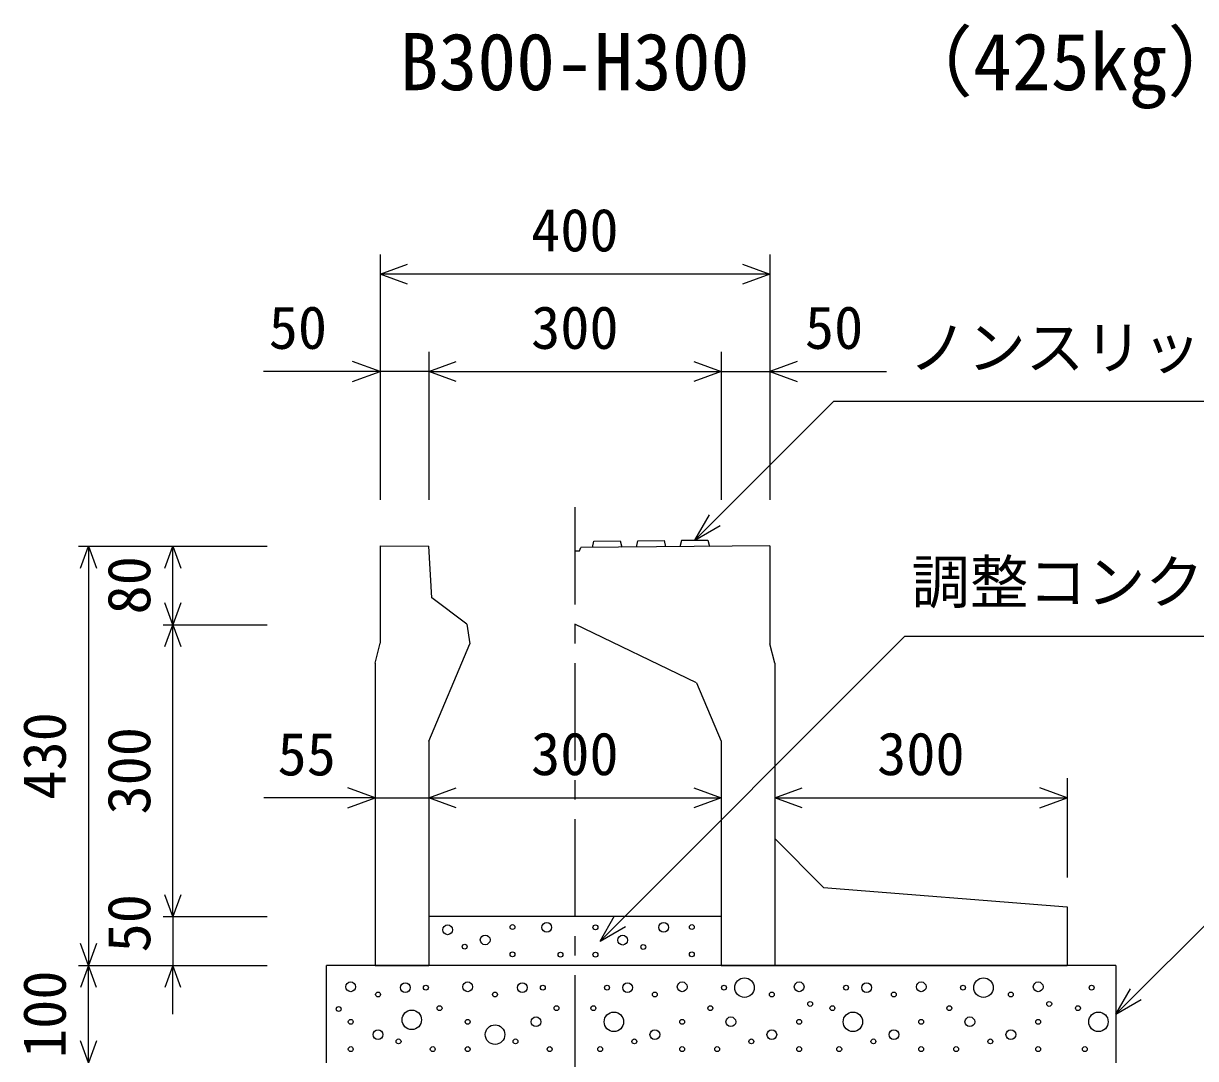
# Model space of a CAD drawing. Units: millimetres, scale not verified. Extents: x -16800 to 16800, y -5940 to 5940.
# Drawn here: x 2084 to 3287, y 3053 to 4115 of the extents above; entities that cross this region are included whole.
import ezdxf
from ezdxf.enums import TextEntityAlignment as Align

# ---------------------------------------------------------------- set-up
doc = ezdxf.new("R2010")
doc.units = ezdxf.units.MM
doc.header["$LTSCALE"] = 20
doc.linetypes.add('CHAIN1', pattern=[8, 5, -1, 1, -1])
for name, color, linetype, lineweight in [('0-0_DIM', 7, 'Continuous', 25), ('0-2_HATCH', 6, 'Continuous', 25), ('0-5_OUTLINE', 3, 'Continuous', 25), ('0-6_TXT', 7, 'Continuous', 25)]:
    doc.layers.add(name, color=color, linetype=linetype, lineweight=lineweight)
doc.styles.add('ＭＳ ゴシック', font='')
doc.styles.get('ＭＳ ゴシック').set_extended_font_data('MS Gothic')

msp = doc.modelspace()

# ---------------------------------------------------------------- linework, layer by layer
at = {"layer": '0-0_DIM'}
for p, q in [((2450, 3877.83), (2450, 3626.09)), ((2850, 3877.83), (2850, 3626.09)), ((2850, 3857.83), (2450, 3857.83)), ((2500, 3777.83), (2500, 3626.09)), ((2800, 3777.83), (2800, 3626.09)), ((2450, 3757.83), (2330.34, 3757.83)), ((2500, 3757.83), (2450, 3757.83)), ((2500, 3757.83), (2800, 3757.83)), ((2800, 3757.83), (2850, 3757.83)), ((2850, 3757.83), (2969.66, 3757.83)), ((2772.95, 3584.81), (2915.16, 3727.03)), ((3472.05, 3727.03), (2915.16, 3727.03)), ((2772.95, 3584.81), (2787.95, 3610.79)), ((2772.95, 3584.81), (2798.93, 3599.81)), ((2140.8, 3578.62), (2334.13, 3578.62)), ((2150.8, 3578.62), (2150.8, 3148.62)), ((2237.46, 3498.12), (2237.46, 3578.62)), ((2227.46, 3498.12), (2334.13, 3498.12)), ((2237.46, 3198.62), (2237.46, 3498.12)), ((3155, 3340.58), (3155, 3238.62)), ((2445, 3320.58), (2330.94, 3320.58)), ((2445, 3320.58), (2500, 3320.58)), ((2500, 3320.58), (2800, 3320.58)), ((2855, 3320.58), (3155, 3320.58)), ((3368.65, 3262.27), (3205, 3098.62)), ((2675.74, 3173.62), (2690.74, 3199.6)), ((2227.46, 3198.62), (2334.13, 3198.62)), ((2237.46, 3198.62), (2237.46, 3148.62)), ((2675.74, 3173.62), (2701.72, 3188.62)), ((2140.8, 3148.62), (2334.13, 3148.62)), ((2150.8, 3048.62), (2150.8, 3148.62)), ((2237.46, 3098.62), (2237.46, 3148.62)), ((3205, 3098.62), (3220, 3124.6)), ((3205, 3098.62), (3230.98, 3113.62))]:
    msp.add_line(p, q, dxfattribs=at)
at = {"layer": '0-0_DIM', "linetype": 'CHAIN1'}
msp.add_line((2650, 3618.77), (2650, 2843.47), dxfattribs=at)
at = {"layer": '0-0_DIM'}
for points in [[(2478.23, 3847.57), (2450.04, 3857.83), (2478.23, 3868.09)], [(2821.85, 3868.09), (2850.04, 3857.83), (2821.85, 3847.57)], [(2421.81, 3747.57), (2450, 3757.83), (2421.81, 3768.09)], [(2528.19, 3747.57), (2500, 3757.83), (2528.19, 3768.09)], [(2771.88, 3768.09), (2800.08, 3757.83), (2771.88, 3747.57)], [(2878.12, 3768.09), (2849.92, 3757.83), (2878.12, 3747.57)], [(2142.59, 3556.07), (2150.8, 3578.62), (2159.01, 3556.07)], [(2229.26, 3556.07), (2237.46, 3578.62), (2245.67, 3556.07)], [(2245.67, 3520.67), (2237.46, 3498.12), (2229.26, 3520.67)], [(2229.26, 3475.57), (2237.46, 3498.12), (2245.67, 3475.57)], [(2675.74, 3173.62), (2988.43, 3486.32), (3627.64, 3486.32)], [(2416.81, 3310.32), (2445, 3320.58), (2416.81, 3330.84)], [(2528.19, 3310.32), (2500, 3320.58), (2528.19, 3330.84)], [(2771.81, 3330.84), (2800, 3320.58), (2771.81, 3310.32)], [(2883.19, 3310.32), (2855, 3320.58), (2883.19, 3330.84)], [(3126.81, 3310.32), (3155, 3320.58), (3126.81, 3330.84)], [(2245.67, 3221.17), (2237.46, 3198.62), (2229.26, 3221.17)], [(2159.01, 3171.17), (2150.8, 3148.62), (2142.59, 3171.17)], [(2159.01, 3126.07), (2150.8, 3148.62), (2142.59, 3126.07)], [(2245.67, 3126.07), (2237.46, 3148.62), (2229.26, 3126.07)], [(2159.01, 3071.17), (2150.8, 3048.62), (2142.59, 3071.17)]]:
    msp.add_lwpolyline(points, dxfattribs=at)
at = {"layer": '0-2_HATCH'}
for p, q in [((2713, 3577.7), (2714.5, 3584.22)), ((2758, 3578.16), (2759.5, 3584.68))]:
    msp.add_line(p, q, dxfattribs=at)
for points in [[(2668, 3577.24), (2669.45, 3583.76), (2696.45, 3584.03), (2698, 3577.55)], [(2714.45, 3584.22), (2741.45, 3584.49), (2743, 3578.01)], [(2759.45, 3584.68), (2786.45, 3584.95), (2788, 3578.47)]]:
    msp.add_lwpolyline(points, dxfattribs=at)
for centre, radius in [((2519.37, 3185.12), 5), ((2585.93, 3187.93), 2.5), ((2621.09, 3187.65), 5), ((2671, 3187.65), 2.5), ((2741.09, 3187.65), 5), ((2769.95, 3187.93), 2.5), ((2557.89, 3174.8), 5), ((2699.04, 3174.52), 5), ((2536.86, 3167.8), 2.5), ((2720.07, 3167.51), 2.5), ((2585.93, 3159.92), 2.5), ((2635.11, 3159.64), 2.5), ((2671, 3159.64), 2.5), ((2769.95, 3159.92), 2.5), ((2419.97, 3126.67), 5), ((2476.04, 3125.8), 5), ((2497.07, 3125.8), 2.5), ((2539.97, 3126.67), 5), ((2596.04, 3125.8), 5), ((2617.07, 3125.8), 2.5), ((2682.93, 3125.8), 2.5), ((2703.96, 3125.8), 5), ((2760.03, 3126.67), 5), ((2802.93, 3125.8), 2.5), ((2823.96, 3125.8), 10), ((2880.03, 3126.67), 5), ((2928.15, 3125.8), 2.5), ((2949.18, 3125.8), 5), ((3005.26, 3126.67), 5), ((3048.15, 3125.8), 2.5), ((3069.18, 3125.8), 10), ((3125.26, 3126.67), 5), ((3180.08, 3125.8), 2.5), ((2448.01, 3118.8), 2.5), ((2568.01, 3118.8), 2.5), ((2731.99, 3118.8), 2.5), ((2851.99, 3118.8), 2.5), ((2977.22, 3118.8), 2.5), ((3097.22, 3118.8), 2.5), ((2407.55, 3103.88), 2.5), ((2482.58, 3092.79), 10), ((2511.09, 3104.79), 2.5), ((2631.09, 3104.79), 2.5), ((2668.91, 3104.79), 2.5), ((2788.91, 3104.79), 2.5), ((2891.37, 3109.11), 2.5), ((2914.13, 3104.79), 2.5), ((3034.13, 3104.79), 2.5), ((3136.6, 3109.11), 2.5), ((3166.06, 3104.79), 2.5), ((2419.97, 3090.78), 2.5), ((2539.97, 3090.78), 2.5), ((2610.06, 3090.78), 5), ((2689.94, 3090.78), 10), ((2760.03, 3090.78), 2.5), ((2809.94, 3090.78), 5), ((2880.03, 3090.78), 2.5), ((2935.16, 3090.78), 10), ((3005.26, 3090.78), 2.5), ((3055.16, 3090.78), 5), ((3125.26, 3090.78), 2.5), ((3187.09, 3090.78), 10), ((2448.01, 3077.65), 5), ((2568.01, 3077.65), 10), ((2731.99, 3077.65), 5), ((2851.99, 3077.65), 5), ((2977.22, 3077.65), 5), ((3097.22, 3077.65), 5), ((2469.03, 3070.65), 2.5), ((2589.03, 3070.65), 2.5), ((2710.97, 3070.65), 2.5), ((2830.97, 3070.65), 2.5), ((2956.19, 3070.65), 2.5), ((3076.19, 3070.65), 2.5), ((2419.97, 3062.77), 2.5), ((2504.08, 3062.77), 2.5), ((2539.97, 3062.77), 2.5), ((2624.08, 3062.77), 2.5), ((2675.92, 3062.77), 2.5), ((2760.03, 3062.77), 2.5), ((2795.92, 3062.77), 2.5), ((2880.03, 3062.77), 2.5), ((2921.14, 3062.77), 2.5), ((3005.26, 3062.77), 2.5), ((3041.14, 3062.77), 2.5), ((3125.26, 3062.77), 2.5), ((3173.07, 3062.77), 2.5)]:
    msp.add_circle(centre, radius, dxfattribs=at)
at = {"layer": '0-5_OUTLINE'}
for p, q in [((2450, 3579.12), (2450, 3479.12)), ((2450, 3579.12), (2500, 3578.62)), ((2850, 3579.12), (2656, 3577.18)), ((2850, 3579.12), (2850, 3478.62)), ((2539, 3498.62), (2542, 3478.62)), ((2774.8, 3438.62), (2650, 3498.62)), ((2445, 3458.62), (2450, 3479.12)), ((2500, 3378.62), (2542, 3478.62)), ((2855, 3458.62), (2850, 3478.62)), ((2445, 3458.62), (2445, 3148.62)), ((2855, 3458.62), (2855, 3148.62)), ((2774.8, 3438.62), (2800, 3378.62)), ((2500, 3378.62), (2500, 3148.62)), ((2800, 3378.62), (2800, 3148.62)), ((2855, 3278.62), (2905, 3228.62)), ((2800, 3198.62), (2500, 3198.62)), ((3205, 3148.62), (2395, 3148.62)), ((2395, 3048.62), (2395, 3148.62)), ((2445, 3148.62), (2500, 3148.62)), ((2800, 3148.62), (3155, 3148.62)), ((3205, 3148.62), (3205, 3048.62))]:
    msp.add_line(p, q, dxfattribs=at)
for points in [[(2539, 3498.62), (2503, 3525.75), (2500, 3578.62)], [(2650, 3573.92), (2654.5, 3573.92), (2656, 3577.18)], [(2905, 3228.62), (3155, 3208.62), (3155, 3148.62)]]:
    msp.add_lwpolyline(points, dxfattribs=at)

# ---------------------------------------------------------------- texts
at = {"layer": '0-0_DIM', "style": 'ＭＳ ゴシック'}
for s, p in [('400', (2605, 3867.83)), ('50', (2335.81, 3767.83)), ('300', (2605, 3767.83)), ('50', (2885.91, 3767.83)), ('ノンスリップ', (2992.47, 3747.21)), ('調整コンクリート', (2995.15, 3506.83)), ('55', (2344.85, 3330.28)), ('300', (2605, 3330.58)), ('300', (2960, 3330.58))]:
    msp.add_text(s, height=43.99, dxfattribs=at).set_placement(p, align=Align.BOTTOM_LEFT)
for s, p in [('80', (2227.46, 3508.62)), ('430', (2140.8, 3318.62)), ('300', (2227.46, 3303.37)), ('50', (2227.46, 3161.95)), ('100', (2140.8, 3053.62))]:
    msp.add_text(s, height=43.99, rotation=90, dxfattribs=at).set_placement(p, align=Align.BOTTOM_LEFT)
at = {"layer": '0-6_TXT', "style": 'ＭＳ ゴシック'}
for s, p in [('（425kg）', (2978.37, 4028.77)), ('B300-H300', (2470, 4028.77))]:
    msp.add_text(s, height=58.65, dxfattribs=at).set_placement(p, align=Align.BOTTOM_LEFT)

doc.saveas('drawing.dxf')
